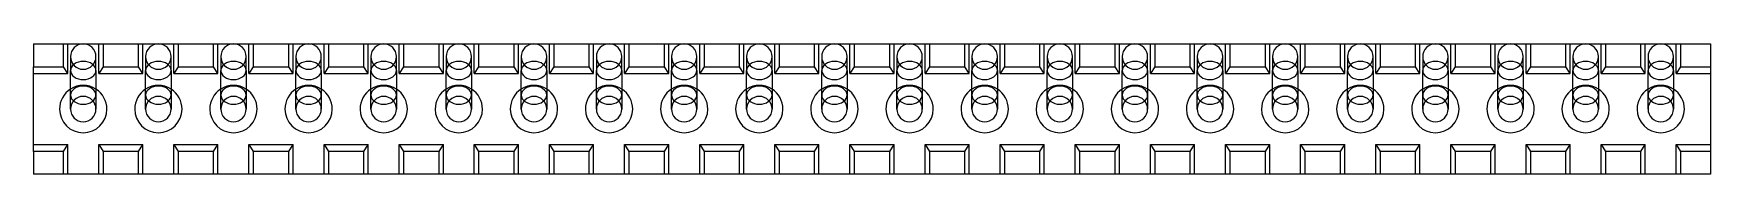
# Model space of a CAD drawing. Header units: millimetres. Extents: x -14.2 to 14.2, y -1.1 to 1.1.
import ezdxf

# ---------------------------------------------------------------- set-up
doc = ezdxf.new("R2010")
doc.units = ezdxf.units.MM
doc.layers.add('MAIN-1', color=7, linetype='Continuous')
doc.layers.add('MAIN-2', color=7, linetype='Continuous')

msp = doc.modelspace()

# ---------------------------------------------------------------- linework, layer by layer
at = {"layer": 'MAIN-1'}
for p, q in [((-14.175, 1.1), (-13.67, 1.1)), ((-14.175, 1.1), (-14.175, 0.715)), ((-13.67, 1.1), (-13.597, 1.1)), ((-13.67, 0.715), (-13.67, 1.1)), ((-13.597, 1.1), (-13.363, 1.1)), ((-13.597, 0.6), (-13.597, 1.1)), ((-13.55, 0.887), (-13.55, 0.652)), ((-13.307, 1.1), (-13.073, 1.1)), ((-13.12, 0.652), (-13.12, 0.887)), ((-13.073, 0.6), (-13.073, 1.1)), ((-13.073, 1.1), (-13, 1.1)), ((-13, 1.1), (-12.4, 1.1)), ((-13, 1.1), (-13, 0.715)), ((-12.4, 1.1), (-12.327, 1.1)), ((-12.4, 0.715), (-12.4, 1.1)), ((-12.327, 1.1), (-12.093, 1.1)), ((-12.327, 0.6), (-12.327, 1.1)), ((-12.28, 0.887), (-12.28, 0.652)), ((-12.037, 1.1), (-11.803, 1.1)), ((-11.85, 0.652), (-11.85, 0.887)), ((-11.803, 0.6), (-11.803, 1.1)), ((-11.803, 1.1), (-11.73, 1.1)), ((-11.73, 1.1), (-11.13, 1.1)), ((-11.73, 1.1), (-11.73, 0.715)), ((-11.13, 1.1), (-11.057, 1.1)), ((-11.13, 0.715), (-11.13, 1.1)), ((-11.057, 1.1), (-10.823, 1.1)), ((-11.057, 0.6), (-11.057, 1.1)), ((-11.01, 0.887), (-11.01, 0.652)), ((-10.767, 1.1), (-10.533, 1.1)), ((-10.58, 0.652), (-10.58, 0.887)), ((-10.533, 0.6), (-10.533, 1.1)), ((-10.533, 1.1), (-10.46, 1.1)), ((-10.46, 1.1), (-9.86, 1.1)), ((-10.46, 1.1), (-10.46, 0.715)), ((-9.86, 1.1), (-9.787, 1.1)), ((-9.86, 0.715), (-9.86, 1.1)), ((-9.787, 1.1), (-9.553, 1.1)), ((-9.787, 0.6), (-9.787, 1.1)), ((-9.74, 0.887), (-9.74, 0.652)), ((-9.497, 1.1), (-9.263, 1.1)), ((-9.31, 0.652), (-9.31, 0.887)), ((-9.263, 0.6), (-9.263, 1.1)), ((-9.263, 1.1), (-9.19, 1.1)), ((-9.19, 1.1), (-8.59, 1.1)), ((-9.19, 1.1), (-9.19, 0.715)), ((-8.59, 1.1), (-8.517, 1.1)), ((-8.59, 0.715), (-8.59, 1.1)), ((-8.517, 1.1), (-8.283, 1.1)), ((-8.517, 0.6), (-8.517, 1.1)), ((-8.47, 0.887), (-8.47, 0.652)), ((-8.227, 1.1), (-7.993, 1.1)), ((-8.04, 0.652), (-8.04, 0.887)), ((-7.993, 0.6), (-7.993, 1.1)), ((-7.993, 1.1), (-7.92, 1.1)), ((-7.92, 1.1), (-7.32, 1.1)), ((-7.92, 1.1), (-7.92, 0.715)), ((-7.32, 1.1), (-7.247, 1.1)), ((-7.32, 0.715), (-7.32, 1.1)), ((-7.247, 1.1), (-7.013, 1.1)), ((-7.247, 0.6), (-7.247, 1.1)), ((-7.2, 0.887), (-7.2, 0.652)), ((-6.957, 1.1), (-6.723, 1.1)), ((-6.77, 0.652), (-6.77, 0.887)), ((-6.723, 0.6), (-6.723, 1.1)), ((-6.723, 1.1), (-6.65, 1.1)), ((-6.65, 1.1), (-6.05, 1.1)), ((-6.65, 1.1), (-6.65, 0.715)), ((-6.05, 1.1), (-5.977, 1.1)), ((-6.05, 0.715), (-6.05, 1.1)), ((-5.977, 1.1), (-5.743, 1.1)), ((-5.977, 0.6), (-5.977, 1.1)), ((-5.93, 0.887), (-5.93, 0.652)), ((-5.687, 1.1), (-5.453, 1.1)), ((-5.5, 0.652), (-5.5, 0.887)), ((-5.453, 0.6), (-5.453, 1.1)), ((-5.453, 1.1), (-5.38, 1.1)), ((-5.38, 1.1), (-4.78, 1.1)), ((-5.38, 1.1), (-5.38, 0.715)), ((-4.78, 1.1), (-4.707, 1.1)), ((-4.78, 0.715), (-4.78, 1.1)), ((-4.707, 1.1), (-4.473, 1.1)), ((-4.707, 0.6), (-4.707, 1.1)), ((-4.66, 0.887), (-4.66, 0.652)), ((-4.417, 1.1), (-4.183, 1.1)), ((-4.23, 0.652), (-4.23, 0.887)), ((-4.183, 0.6), (-4.183, 1.1)), ((-4.183, 1.1), (-4.11, 1.1)), ((-4.11, 1.1), (-3.51, 1.1)), ((-4.11, 1.1), (-4.11, 0.715)), ((-3.51, 1.1), (-3.437, 1.1)), ((-3.51, 0.715), (-3.51, 1.1)), ((-3.437, 1.1), (-3.203, 1.1)), ((-3.437, 0.6), (-3.437, 1.1)), ((-3.39, 0.887), (-3.39, 0.652)), ((-3.147, 1.1), (-2.913, 1.1)), ((-2.96, 0.652), (-2.96, 0.887)), ((-2.913, 0.6), (-2.913, 1.1)), ((-2.913, 1.1), (-2.84, 1.1)), ((-2.84, 1.1), (-2.24, 1.1)), ((-2.84, 1.1), (-2.84, 0.715)), ((-2.24, 1.1), (-2.167, 1.1)), ((-2.24, 0.715), (-2.24, 1.1)), ((-2.167, 1.1), (-1.933, 1.1)), ((-2.167, 0.6), (-2.167, 1.1)), ((-2.12, 0.887), (-2.12, 0.652)), ((-1.877, 1.1), (-1.643, 1.1)), ((-1.69, 0.652), (-1.69, 0.887)), ((-1.643, 0.6), (-1.643, 1.1)), ((-1.643, 1.1), (-1.57, 1.1)), ((-1.57, 1.1), (-0.97, 1.1)), ((-1.57, 1.1), (-1.57, 0.715)), ((-0.97, 1.1), (-0.897, 1.1)), ((-0.97, 0.715), (-0.97, 1.1)), ((-0.897, 1.1), (-0.663, 1.1)), ((-0.897, 0.6), (-0.897, 1.1)), ((-0.85, 0.887), (-0.85, 0.652)), ((-0.607, 1.1), (-0.373, 1.1)), ((-0.42, 0.652), (-0.42, 0.887)), ((-0.373, 0.6), (-0.373, 1.1)), ((-0.373, 1.1), (-0.3, 1.1)), ((-0.3, 1.1), (0.3, 1.1)), ((-0.3, 1.1), (-0.3, 0.715)), ((0.3, 1.1), (0.373, 1.1)), ((0.3, 0.715), (0.3, 1.1)), ((0.373, 1.1), (0.607, 1.1)), ((0.373, 0.6), (0.373, 1.1)), ((0.42, 0.887), (0.42, 0.652)), ((0.663, 1.1), (0.897, 1.1)), ((0.85, 0.652), (0.85, 0.887)), ((0.897, 0.6), (0.897, 1.1)), ((0.897, 1.1), (0.97, 1.1)), ((0.97, 1.1), (1.57, 1.1)), ((0.97, 1.1), (0.97, 0.715)), ((1.57, 1.1), (1.643, 1.1)), ((1.57, 0.715), (1.57, 1.1)), ((1.643, 1.1), (1.877, 1.1)), ((1.643, 0.6), (1.643, 1.1)), ((1.69, 0.887), (1.69, 0.652)), ((1.933, 1.1), (2.167, 1.1)), ((2.12, 0.652), (2.12, 0.887)), ((2.167, 0.6), (2.167, 1.1)), ((2.167, 1.1), (2.24, 1.1)), ((2.24, 1.1), (2.84, 1.1)), ((2.24, 1.1), (2.24, 0.715)), ((2.84, 1.1), (2.913, 1.1)), ((2.84, 0.715), (2.84, 1.1)), ((2.913, 1.1), (3.147, 1.1)), ((2.913, 0.6), (2.913, 1.1)), ((2.96, 0.887), (2.96, 0.652)), ((3.203, 1.1), (3.437, 1.1)), ((3.39, 0.652), (3.39, 0.887)), ((3.437, 0.6), (3.437, 1.1)), ((3.437, 1.1), (3.51, 1.1)), ((3.51, 1.1), (4.11, 1.1)), ((3.51, 1.1), (3.51, 0.715)), ((4.11, 1.1), (4.183, 1.1)), ((4.11, 0.715), (4.11, 1.1)), ((4.183, 1.1), (4.417, 1.1)), ((4.183, 0.6), (4.183, 1.1)), ((4.23, 0.887), (4.23, 0.652)), ((4.473, 1.1), (4.707, 1.1)), ((4.66, 0.652), (4.66, 0.887)), ((4.707, 0.6), (4.707, 1.1)), ((4.707, 1.1), (4.78, 1.1)), ((4.78, 1.1), (5.38, 1.1)), ((4.78, 1.1), (4.78, 0.715)), ((5.38, 1.1), (5.453, 1.1)), ((5.38, 0.715), (5.38, 1.1)), ((5.453, 1.1), (5.687, 1.1)), ((5.453, 0.6), (5.453, 1.1)), ((5.5, 0.887), (5.5, 0.652)), ((5.743, 1.1), (5.977, 1.1)), ((5.93, 0.652), (5.93, 0.887)), ((5.977, 0.6), (5.977, 1.1)), ((5.977, 1.1), (6.05, 1.1)), ((6.05, 1.1), (6.65, 1.1)), ((6.05, 1.1), (6.05, 0.715)), ((6.65, 1.1), (6.723, 1.1)), ((6.65, 0.715), (6.65, 1.1)), ((6.723, 1.1), (6.957, 1.1)), ((6.723, 0.6), (6.723, 1.1)), ((6.77, 0.887), (6.77, 0.652)), ((7.013, 1.1), (7.247, 1.1)), ((7.2, 0.652), (7.2, 0.887)), ((7.247, 0.6), (7.247, 1.1)), ((7.247, 1.1), (7.32, 1.1)), ((7.32, 1.1), (7.92, 1.1)), ((7.32, 1.1), (7.32, 0.715)), ((7.92, 1.1), (7.993, 1.1)), ((7.92, 0.715), (7.92, 1.1)), ((7.993, 1.1), (8.227, 1.1)), ((7.993, 0.6), (7.993, 1.1)), ((8.04, 0.887), (8.04, 0.652)), ((8.283, 1.1), (8.517, 1.1)), ((8.47, 0.652), (8.47, 0.887)), ((8.517, 0.6), (8.517, 1.1)), ((8.517, 1.1), (8.59, 1.1)), ((8.59, 1.1), (9.19, 1.1)), ((8.59, 1.1), (8.59, 0.715)), ((9.19, 1.1), (9.263, 1.1)), ((9.19, 0.715), (9.19, 1.1)), ((9.263, 1.1), (9.497, 1.1)), ((9.263, 0.6), (9.263, 1.1)), ((9.31, 0.887), (9.31, 0.652)), ((9.553, 1.1), (9.787, 1.1)), ((9.74, 0.652), (9.74, 0.887)), ((9.787, 0.6), (9.787, 1.1)), ((9.787, 1.1), (9.86, 1.1)), ((9.86, 1.1), (10.46, 1.1)), ((9.86, 1.1), (9.86, 0.715)), ((10.46, 1.1), (10.533, 1.1)), ((10.46, 0.715), (10.46, 1.1)), ((10.533, 1.1), (10.767, 1.1)), ((10.533, 0.6), (10.533, 1.1)), ((10.58, 0.887), (10.58, 0.652)), ((10.823, 1.1), (11.057, 1.1)), ((11.01, 0.652), (11.01, 0.887)), ((11.057, 0.6), (11.057, 1.1)), ((11.057, 1.1), (11.13, 1.1)), ((11.13, 1.1), (11.73, 1.1)), ((11.13, 1.1), (11.13, 0.715)), ((11.73, 1.1), (11.803, 1.1)), ((11.73, 0.715), (11.73, 1.1)), ((11.803, 1.1), (12.037, 1.1)), ((11.803, 0.6), (11.803, 1.1)), ((11.85, 0.887), (11.85, 0.652)), ((12.093, 1.1), (12.327, 1.1)), ((12.28, 0.652), (12.28, 0.887)), ((12.327, 0.6), (12.327, 1.1)), ((12.327, 1.1), (12.4, 1.1)), ((12.4, 1.1), (13, 1.1)), ((12.4, 1.1), (12.4, 0.715)), ((13, 1.1), (13.073, 1.1)), ((13, 0.715), (13, 1.1)), ((13.073, 0.6), (13.073, 1.1)), ((13.073, 1.1), (13.307, 1.1)), ((13.12, 0.887), (13.12, 0.652)), ((13.363, 1.1), (13.597, 1.1)), ((13.55, 0.652), (13.55, 0.887)), ((13.597, 1.1), (13.67, 1.1)), ((13.597, 0.6), (13.597, 1.1)), ((13.67, 1.1), (13.67, 0.715)), ((13.67, 1.1), (14.175, 1.1)), ((14.175, 1.1), (14.175, 0.715)), ((-14.175, 0.715), (-13.67, 0.715)), ((-14.175, 0.6), (-14.175, 0.715)), ((-14.175, 0.6), (-13.597, 0.6)), ((-14.175, -0.6), (-14.175, 0.6)), ((-13.597, 0.6), (-13.67, 0.715)), ((-13.55, 0.235), (-13.55, 0.652)), ((-13.12, 0.652), (-13.12, 0.235)), ((-13, 0.715), (-13.073, 0.6)), ((-13.073, 0.6), (-12.327, 0.6)), ((-13, 0.715), (-12.4, 0.715)), ((-12.327, 0.6), (-12.4, 0.715)), ((-12.28, 0.235), (-12.28, 0.652)), ((-11.85, 0.652), (-11.85, 0.235)), ((-11.73, 0.715), (-11.803, 0.6)), ((-11.803, 0.6), (-11.057, 0.6)), ((-11.73, 0.715), (-11.13, 0.715)), ((-11.057, 0.6), (-11.13, 0.715)), ((-11.01, 0.235), (-11.01, 0.652)), ((-10.58, 0.652), (-10.58, 0.235)), ((-10.46, 0.715), (-10.533, 0.6)), ((-10.533, 0.6), (-9.787, 0.6)), ((-10.46, 0.715), (-9.86, 0.715)), ((-9.787, 0.6), (-9.86, 0.715)), ((-9.74, 0.235), (-9.74, 0.652)), ((-9.31, 0.652), (-9.31, 0.235)), ((-9.19, 0.715), (-9.263, 0.6)), ((-9.263, 0.6), (-8.517, 0.6)), ((-9.19, 0.715), (-8.59, 0.715)), ((-8.517, 0.6), (-8.59, 0.715)), ((-8.47, 0.235), (-8.47, 0.652)), ((-8.04, 0.652), (-8.04, 0.235)), ((-7.92, 0.715), (-7.993, 0.6)), ((-7.993, 0.6), (-7.247, 0.6)), ((-7.92, 0.715), (-7.32, 0.715)), ((-7.247, 0.6), (-7.32, 0.715)), ((-7.2, 0.235), (-7.2, 0.652)), ((-6.77, 0.652), (-6.77, 0.235)), ((-6.65, 0.715), (-6.723, 0.6)), ((-6.723, 0.6), (-5.977, 0.6)), ((-6.65, 0.715), (-6.05, 0.715)), ((-5.977, 0.6), (-6.05, 0.715)), ((-5.93, 0.235), (-5.93, 0.652)), ((-5.5, 0.652), (-5.5, 0.235)), ((-5.38, 0.715), (-5.453, 0.6)), ((-5.453, 0.6), (-4.707, 0.6)), ((-5.38, 0.715), (-4.78, 0.715)), ((-4.707, 0.6), (-4.78, 0.715)), ((-4.66, 0.235), (-4.66, 0.652)), ((-4.23, 0.652), (-4.23, 0.235)), ((-4.11, 0.715), (-4.183, 0.6)), ((-4.183, 0.6), (-3.437, 0.6)), ((-4.11, 0.715), (-3.51, 0.715)), ((-3.437, 0.6), (-3.51, 0.715)), ((-3.39, 0.235), (-3.39, 0.652)), ((-2.96, 0.652), (-2.96, 0.235)), ((-2.84, 0.715), (-2.913, 0.6)), ((-2.913, 0.6), (-2.167, 0.6)), ((-2.84, 0.715), (-2.24, 0.715)), ((-2.167, 0.6), (-2.24, 0.715)), ((-2.12, 0.235), (-2.12, 0.652)), ((-1.69, 0.652), (-1.69, 0.235)), ((-1.57, 0.715), (-1.643, 0.6)), ((-1.643, 0.6), (-0.897, 0.6)), ((-1.57, 0.715), (-0.97, 0.715)), ((-0.897, 0.6), (-0.97, 0.715)), ((-0.85, 0.235), (-0.85, 0.652)), ((-0.42, 0.652), (-0.42, 0.235)), ((-0.3, 0.715), (-0.373, 0.6)), ((-0.373, 0.6), (0.373, 0.6)), ((-0.3, 0.715), (0.3, 0.715)), ((0.373, 0.6), (0.3, 0.715)), ((0.42, 0.235), (0.42, 0.652)), ((0.85, 0.652), (0.85, 0.235)), ((0.97, 0.715), (0.897, 0.6)), ((0.897, 0.6), (1.643, 0.6)), ((0.97, 0.715), (1.57, 0.715)), ((1.643, 0.6), (1.57, 0.715)), ((1.69, 0.235), (1.69, 0.652)), ((2.12, 0.652), (2.12, 0.235)), ((2.24, 0.715), (2.167, 0.6)), ((2.167, 0.6), (2.913, 0.6)), ((2.24, 0.715), (2.84, 0.715)), ((2.913, 0.6), (2.84, 0.715)), ((2.96, 0.235), (2.96, 0.652)), ((3.39, 0.652), (3.39, 0.235)), ((3.51, 0.715), (3.437, 0.6)), ((3.437, 0.6), (4.183, 0.6)), ((3.51, 0.715), (4.11, 0.715)), ((4.183, 0.6), (4.11, 0.715)), ((4.23, 0.235), (4.23, 0.652)), ((4.66, 0.652), (4.66, 0.235)), ((4.78, 0.715), (4.707, 0.6)), ((4.707, 0.6), (5.453, 0.6)), ((4.78, 0.715), (5.38, 0.715)), ((5.453, 0.6), (5.38, 0.715)), ((5.5, 0.235), (5.5, 0.652)), ((5.93, 0.652), (5.93, 0.235)), ((6.05, 0.715), (5.977, 0.6)), ((5.977, 0.6), (6.723, 0.6)), ((6.05, 0.715), (6.65, 0.715)), ((6.723, 0.6), (6.65, 0.715)), ((6.77, 0.235), (6.77, 0.652)), ((7.2, 0.652), (7.2, 0.235)), ((7.32, 0.715), (7.247, 0.6)), ((7.247, 0.6), (7.993, 0.6)), ((7.32, 0.715), (7.92, 0.715)), ((7.993, 0.6), (7.92, 0.715)), ((8.04, 0.235), (8.04, 0.652)), ((8.47, 0.652), (8.47, 0.235)), ((8.59, 0.715), (8.517, 0.6)), ((8.517, 0.6), (9.263, 0.6)), ((8.59, 0.715), (9.19, 0.715)), ((9.263, 0.6), (9.19, 0.715)), ((9.31, 0.235), (9.31, 0.652)), ((9.74, 0.652), (9.74, 0.235)), ((9.86, 0.715), (9.787, 0.6)), ((9.787, 0.6), (10.533, 0.6)), ((9.86, 0.715), (10.46, 0.715)), ((10.533, 0.6), (10.46, 0.715)), ((10.58, 0.235), (10.58, 0.652)), ((11.01, 0.652), (11.01, 0.235)), ((11.13, 0.715), (11.057, 0.6)), ((11.057, 0.6), (11.803, 0.6)), ((11.13, 0.715), (11.73, 0.715)), ((11.803, 0.6), (11.73, 0.715)), ((11.85, 0.235), (11.85, 0.652)), ((12.28, 0.652), (12.28, 0.235)), ((12.4, 0.715), (12.327, 0.6)), ((12.327, 0.6), (13.073, 0.6)), ((12.4, 0.715), (13, 0.715)), ((13.073, 0.6), (13, 0.715)), ((13.12, 0.235), (13.12, 0.652)), ((13.55, 0.652), (13.55, 0.235)), ((13.67, 0.715), (13.597, 0.6)), ((13.597, 0.6), (14.175, 0.6)), ((13.67, 0.715), (14.175, 0.715)), ((14.175, 0.715), (14.175, 0.6)), ((14.175, 0.6), (14.175, -0.6)), ((-13.55, 0), (-13.55, 0.235)), ((-13.12, 0.235), (-13.12, 0)), ((-12.28, 0), (-12.28, 0.235)), ((-11.85, 0.235), (-11.85, 0)), ((-11.01, 0), (-11.01, 0.235)), ((-10.58, 0.235), (-10.58, 0)), ((-9.74, 0), (-9.74, 0.235)), ((-9.31, 0.235), (-9.31, 0)), ((-8.47, 0), (-8.47, 0.235)), ((-8.04, 0.235), (-8.04, 0)), ((-7.2, 0), (-7.2, 0.235)), ((-6.77, 0.235), (-6.77, 0)), ((-5.93, 0), (-5.93, 0.235)), ((-5.5, 0.235), (-5.5, 0)), ((-4.66, 0), (-4.66, 0.235)), ((-4.23, 0.235), (-4.23, 0)), ((-3.39, 0), (-3.39, 0.235)), ((-2.96, 0.235), (-2.96, 0)), ((-2.12, 0), (-2.12, 0.235)), ((-1.69, 0.235), (-1.69, 0)), ((-0.85, 0), (-0.85, 0.235)), ((-0.42, 0.235), (-0.42, 0)), ((0.42, 0), (0.42, 0.235)), ((0.85, 0.235), (0.85, 0)), ((1.69, 0), (1.69, 0.235)), ((2.12, 0.235), (2.12, 0)), ((2.96, 0), (2.96, 0.235)), ((3.39, 0.235), (3.39, 0)), ((4.23, 0), (4.23, 0.235)), ((4.66, 0.235), (4.66, 0)), ((5.5, 0), (5.5, 0.235)), ((5.93, 0.235), (5.93, 0)), ((6.77, 0), (6.77, 0.235)), ((7.2, 0.235), (7.2, 0)), ((8.04, 0), (8.04, 0.235)), ((8.47, 0.235), (8.47, 0)), ((9.31, 0), (9.31, 0.235)), ((9.74, 0.235), (9.74, 0)), ((10.58, 0), (10.58, 0.235)), ((11.01, 0.235), (11.01, 0)), ((11.85, 0), (11.85, 0.235)), ((12.28, 0.235), (12.28, 0)), ((13.12, 0), (13.12, 0.235)), ((13.55, 0.235), (13.55, 0)), ((-14.175, -0.6), (-13.597, -0.6)), ((-14.175, -0.715), (-14.175, -0.6)), ((-13.67, -0.715), (-14.175, -0.715)), ((-14.175, -0.715), (-14.175, -1.1)), ((-13.67, -0.715), (-13.597, -0.6)), ((-13.67, -1.1), (-13.67, -0.715)), ((-13.597, -1.1), (-13.597, -0.6)), ((-13.073, -1.1), (-13.073, -0.6)), ((-13.073, -0.6), (-12.327, -0.6)), ((-13.073, -0.6), (-13, -0.715)), ((-12.4, -0.715), (-13, -0.715)), ((-13, -0.715), (-13, -1.1)), ((-12.4, -0.715), (-12.327, -0.6)), ((-12.4, -1.1), (-12.4, -0.715)), ((-12.327, -1.1), (-12.327, -0.6)), ((-11.803, -1.1), (-11.803, -0.6)), ((-11.803, -0.6), (-11.057, -0.6)), ((-11.803, -0.6), (-11.73, -0.715)), ((-11.13, -0.715), (-11.73, -0.715)), ((-11.73, -0.715), (-11.73, -1.1)), ((-11.13, -0.715), (-11.057, -0.6)), ((-11.13, -1.1), (-11.13, -0.715)), ((-11.057, -1.1), (-11.057, -0.6)), ((-10.533, -1.1), (-10.533, -0.6)), ((-10.533, -0.6), (-9.787, -0.6)), ((-10.533, -0.6), (-10.46, -0.715)), ((-9.86, -0.715), (-10.46, -0.715)), ((-10.46, -0.715), (-10.46, -1.1)), ((-9.86, -0.715), (-9.787, -0.6)), ((-9.86, -1.1), (-9.86, -0.715)), ((-9.787, -1.1), (-9.787, -0.6)), ((-9.263, -1.1), (-9.263, -0.6)), ((-9.263, -0.6), (-8.517, -0.6)), ((-9.263, -0.6), (-9.19, -0.715)), ((-8.59, -0.715), (-9.19, -0.715)), ((-9.19, -0.715), (-9.19, -1.1)), ((-8.59, -0.715), (-8.517, -0.6)), ((-8.59, -1.1), (-8.59, -0.715)), ((-8.517, -1.1), (-8.517, -0.6)), ((-7.993, -1.1), (-7.993, -0.6)), ((-7.993, -0.6), (-7.247, -0.6)), ((-7.993, -0.6), (-7.92, -0.715)), ((-7.32, -0.715), (-7.92, -0.715)), ((-7.92, -0.715), (-7.92, -1.1)), ((-7.32, -0.715), (-7.247, -0.6)), ((-7.32, -1.1), (-7.32, -0.715)), ((-7.247, -1.1), (-7.247, -0.6)), ((-6.723, -1.1), (-6.723, -0.6)), ((-6.723, -0.6), (-5.977, -0.6)), ((-6.723, -0.6), (-6.65, -0.715)), ((-6.05, -0.715), (-6.65, -0.715)), ((-6.65, -0.715), (-6.65, -1.1)), ((-6.05, -0.715), (-5.977, -0.6)), ((-6.05, -1.1), (-6.05, -0.715)), ((-5.977, -1.1), (-5.977, -0.6)), ((-5.453, -1.1), (-5.453, -0.6)), ((-5.453, -0.6), (-4.707, -0.6)), ((-5.453, -0.6), (-5.38, -0.715)), ((-4.78, -0.715), (-5.38, -0.715)), ((-5.38, -0.715), (-5.38, -1.1)), ((-4.78, -0.715), (-4.707, -0.6)), ((-4.78, -1.1), (-4.78, -0.715)), ((-4.707, -1.1), (-4.707, -0.6)), ((-4.183, -1.1), (-4.183, -0.6)), ((-4.183, -0.6), (-3.437, -0.6)), ((-4.183, -0.6), (-4.11, -0.715)), ((-3.51, -0.715), (-4.11, -0.715)), ((-4.11, -0.715), (-4.11, -1.1)), ((-3.51, -0.715), (-3.437, -0.6)), ((-3.51, -1.1), (-3.51, -0.715)), ((-3.437, -1.1), (-3.437, -0.6)), ((-2.913, -1.1), (-2.913, -0.6)), ((-2.913, -0.6), (-2.167, -0.6)), ((-2.913, -0.6), (-2.84, -0.715)), ((-2.24, -0.715), (-2.84, -0.715)), ((-2.84, -0.715), (-2.84, -1.1)), ((-2.24, -0.715), (-2.167, -0.6)), ((-2.24, -1.1), (-2.24, -0.715)), ((-2.167, -1.1), (-2.167, -0.6)), ((-1.643, -1.1), (-1.643, -0.6)), ((-1.643, -0.6), (-0.897, -0.6)), ((-1.643, -0.6), (-1.57, -0.715)), ((-0.97, -0.715), (-1.57, -0.715)), ((-1.57, -0.715), (-1.57, -1.1)), ((-0.97, -0.715), (-0.897, -0.6)), ((-0.97, -1.1), (-0.97, -0.715)), ((-0.897, -1.1), (-0.897, -0.6)), ((-0.373, -1.1), (-0.373, -0.6)), ((-0.373, -0.6), (0.373, -0.6)), ((-0.373, -0.6), (-0.3, -0.715)), ((0.3, -0.715), (-0.3, -0.715)), ((-0.3, -0.715), (-0.3, -1.1)), ((0.3, -0.715), (0.373, -0.6)), ((0.3, -1.1), (0.3, -0.715)), ((0.373, -1.1), (0.373, -0.6)), ((0.897, -1.1), (0.897, -0.6)), ((0.897, -0.6), (1.643, -0.6)), ((0.897, -0.6), (0.97, -0.715)), ((1.57, -0.715), (0.97, -0.715)), ((0.97, -0.715), (0.97, -1.1)), ((1.57, -0.715), (1.643, -0.6)), ((1.57, -1.1), (1.57, -0.715)), ((1.643, -1.1), (1.643, -0.6)), ((2.167, -1.1), (2.167, -0.6)), ((2.167, -0.6), (2.913, -0.6)), ((2.167, -0.6), (2.24, -0.715)), ((2.84, -0.715), (2.24, -0.715)), ((2.24, -0.715), (2.24, -1.1)), ((2.84, -0.715), (2.913, -0.6)), ((2.84, -1.1), (2.84, -0.715)), ((2.913, -1.1), (2.913, -0.6)), ((3.437, -1.1), (3.437, -0.6)), ((3.437, -0.6), (4.183, -0.6)), ((3.437, -0.6), (3.51, -0.715)), ((4.11, -0.715), (3.51, -0.715)), ((3.51, -0.715), (3.51, -1.1)), ((4.11, -0.715), (4.183, -0.6)), ((4.11, -1.1), (4.11, -0.715)), ((4.183, -1.1), (4.183, -0.6)), ((4.707, -1.1), (4.707, -0.6)), ((4.707, -0.6), (5.453, -0.6)), ((4.707, -0.6), (4.78, -0.715)), ((5.38, -0.715), (4.78, -0.715)), ((4.78, -0.715), (4.78, -1.1)), ((5.38, -0.715), (5.453, -0.6)), ((5.38, -1.1), (5.38, -0.715)), ((5.453, -1.1), (5.453, -0.6)), ((5.977, -1.1), (5.977, -0.6)), ((5.977, -0.6), (6.723, -0.6)), ((5.977, -0.6), (6.05, -0.715)), ((6.65, -0.715), (6.05, -0.715)), ((6.05, -0.715), (6.05, -1.1)), ((6.65, -0.715), (6.723, -0.6)), ((6.65, -1.1), (6.65, -0.715)), ((6.723, -1.1), (6.723, -0.6)), ((7.247, -1.1), (7.247, -0.6)), ((7.247, -0.6), (7.993, -0.6)), ((7.247, -0.6), (7.32, -0.715)), ((7.92, -0.715), (7.32, -0.715)), ((7.32, -0.715), (7.32, -1.1)), ((7.92, -0.715), (7.993, -0.6)), ((7.92, -1.1), (7.92, -0.715)), ((7.993, -1.1), (7.993, -0.6)), ((8.517, -1.1), (8.517, -0.6)), ((8.517, -0.6), (9.263, -0.6)), ((8.517, -0.6), (8.59, -0.715)), ((9.19, -0.715), (8.59, -0.715)), ((8.59, -0.715), (8.59, -1.1)), ((9.19, -0.715), (9.263, -0.6)), ((9.19, -1.1), (9.19, -0.715)), ((9.263, -1.1), (9.263, -0.6)), ((9.787, -1.1), (9.787, -0.6)), ((9.787, -0.6), (10.533, -0.6)), ((9.787, -0.6), (9.86, -0.715)), ((10.46, -0.715), (9.86, -0.715)), ((9.86, -0.715), (9.86, -1.1)), ((10.46, -0.715), (10.533, -0.6)), ((10.46, -1.1), (10.46, -0.715)), ((10.533, -1.1), (10.533, -0.6)), ((11.057, -1.1), (11.057, -0.6)), ((11.057, -0.6), (11.803, -0.6)), ((11.057, -0.6), (11.13, -0.715)), ((11.73, -0.715), (11.13, -0.715)), ((11.13, -0.715), (11.13, -1.1)), ((11.73, -0.715), (11.803, -0.6)), ((11.73, -1.1), (11.73, -0.715)), ((11.803, -1.1), (11.803, -0.6)), ((12.327, -1.1), (12.327, -0.6)), ((12.327, -0.6), (13.073, -0.6)), ((12.327, -0.6), (12.4, -0.715)), ((13, -0.715), (12.4, -0.715)), ((12.4, -0.715), (12.4, -1.1)), ((13, -0.715), (13.073, -0.6)), ((13, -1.1), (13, -0.715)), ((13.073, -1.1), (13.073, -0.6)), ((13.597, -0.6), (13.67, -0.715)), ((13.597, -1.1), (13.597, -0.6)), ((13.597, -0.6), (14.175, -0.6)), ((13.67, -0.715), (13.67, -1.1)), ((14.175, -0.715), (13.67, -0.715)), ((14.175, -0.6), (14.175, -0.715)), ((14.175, -0.715), (14.175, -1.1)), ((-13.67, -1.1), (-14.175, -1.1)), ((-13.597, -1.1), (-13.67, -1.1)), ((-13.073, -1.1), (-13.597, -1.1)), ((-13, -1.1), (-13.073, -1.1)), ((-12.4, -1.1), (-13, -1.1)), ((-12.327, -1.1), (-12.4, -1.1)), ((-11.803, -1.1), (-12.327, -1.1)), ((-11.73, -1.1), (-11.803, -1.1)), ((-11.13, -1.1), (-11.73, -1.1)), ((-11.057, -1.1), (-11.13, -1.1)), ((-10.533, -1.1), (-11.057, -1.1)), ((-10.46, -1.1), (-10.533, -1.1)), ((-9.86, -1.1), (-10.46, -1.1)), ((-9.787, -1.1), (-9.86, -1.1)), ((-9.263, -1.1), (-9.787, -1.1)), ((-9.19, -1.1), (-9.263, -1.1)), ((-8.59, -1.1), (-9.19, -1.1)), ((-8.517, -1.1), (-8.59, -1.1)), ((-7.993, -1.1), (-8.517, -1.1)), ((-7.92, -1.1), (-7.993, -1.1)), ((-7.32, -1.1), (-7.92, -1.1)), ((-7.247, -1.1), (-7.32, -1.1)), ((-6.723, -1.1), (-7.247, -1.1)), ((-6.65, -1.1), (-6.723, -1.1)), ((-6.05, -1.1), (-6.65, -1.1)), ((-5.977, -1.1), (-6.05, -1.1)), ((-5.453, -1.1), (-5.977, -1.1)), ((-5.38, -1.1), (-5.453, -1.1)), ((-4.78, -1.1), (-5.38, -1.1)), ((-4.707, -1.1), (-4.78, -1.1)), ((-4.183, -1.1), (-4.707, -1.1)), ((-4.11, -1.1), (-4.183, -1.1)), ((-3.51, -1.1), (-4.11, -1.1)), ((-3.437, -1.1), (-3.51, -1.1)), ((-2.913, -1.1), (-3.437, -1.1)), ((-2.84, -1.1), (-2.913, -1.1)), ((-2.24, -1.1), (-2.84, -1.1)), ((-2.167, -1.1), (-2.24, -1.1)), ((-1.643, -1.1), (-2.167, -1.1)), ((-1.57, -1.1), (-1.643, -1.1)), ((-0.97, -1.1), (-1.57, -1.1)), ((-0.897, -1.1), (-0.97, -1.1)), ((-0.373, -1.1), (-0.897, -1.1)), ((-0.3, -1.1), (-0.373, -1.1)), ((0.3, -1.1), (-0.3, -1.1)), ((0.373, -1.1), (0.3, -1.1)), ((0.897, -1.1), (0.373, -1.1)), ((0.97, -1.1), (0.897, -1.1)), ((1.57, -1.1), (0.97, -1.1)), ((1.643, -1.1), (1.57, -1.1)), ((2.167, -1.1), (1.643, -1.1)), ((2.24, -1.1), (2.167, -1.1)), ((2.84, -1.1), (2.24, -1.1)), ((2.913, -1.1), (2.84, -1.1)), ((3.437, -1.1), (2.913, -1.1)), ((3.51, -1.1), (3.437, -1.1)), ((4.11, -1.1), (3.51, -1.1)), ((4.183, -1.1), (4.11, -1.1)), ((4.707, -1.1), (4.183, -1.1)), ((4.78, -1.1), (4.707, -1.1)), ((5.38, -1.1), (4.78, -1.1)), ((5.453, -1.1), (5.38, -1.1)), ((5.977, -1.1), (5.453, -1.1)), ((6.05, -1.1), (5.977, -1.1)), ((6.65, -1.1), (6.05, -1.1)), ((6.723, -1.1), (6.65, -1.1)), ((7.247, -1.1), (6.723, -1.1)), ((7.32, -1.1), (7.247, -1.1)), ((7.92, -1.1), (7.32, -1.1)), ((7.993, -1.1), (7.92, -1.1)), ((8.517, -1.1), (7.993, -1.1)), ((8.59, -1.1), (8.517, -1.1)), ((9.19, -1.1), (8.59, -1.1)), ((9.263, -1.1), (9.19, -1.1)), ((9.787, -1.1), (9.263, -1.1)), ((9.86, -1.1), (9.787, -1.1)), ((10.46, -1.1), (9.86, -1.1)), ((10.533, -1.1), (10.46, -1.1)), ((11.057, -1.1), (10.533, -1.1)), ((11.13, -1.1), (11.057, -1.1)), ((11.73, -1.1), (11.13, -1.1)), ((11.803, -1.1), (11.73, -1.1)), ((12.327, -1.1), (11.803, -1.1)), ((12.4, -1.1), (12.327, -1.1)), ((13, -1.1), (12.4, -1.1)), ((13.073, -1.1), (13, -1.1)), ((13.597, -1.1), (13.073, -1.1)), ((13.67, -1.1), (13.597, -1.1)), ((14.175, -1.1), (13.67, -1.1))]:
    msp.add_line(p, q, dxfattribs=at)
for centre, radius, start, end in [((-13.335, 0.887), 0.215, 90, 180), ((-13.335, 0.887), 0.215, 180, 270), ((-13.335, 0.887), 0.215, 0, 90), ((-13.335, 0.887), 0.215, 270, 0), ((-12.065, 0.887), 0.215, 90, 180), ((-12.065, 0.887), 0.215, 180, 270), ((-12.065, 0.887), 0.215, 0, 90), ((-12.065, 0.887), 0.215, 270, 0), ((-10.795, 0.887), 0.215, 90, 180), ((-10.795, 0.887), 0.215, 180, 270), ((-10.795, 0.887), 0.215, 0, 90), ((-10.795, 0.887), 0.215, 270, 0), ((-9.525, 0.887), 0.215, 90, 180), ((-9.525, 0.887), 0.215, 180, 270), ((-9.525, 0.887), 0.215, 0, 90), ((-9.525, 0.887), 0.215, 270, 0), ((-8.255, 0.887), 0.215, 90, 180), ((-8.255, 0.887), 0.215, 180, 270), ((-8.255, 0.887), 0.215, 0, 90), ((-8.255, 0.887), 0.215, 270, 0), ((-6.985, 0.887), 0.215, 90, 180), ((-6.985, 0.887), 0.215, 180, 270), ((-6.985, 0.887), 0.215, 0, 90), ((-6.985, 0.887), 0.215, 270, 0), ((-5.715, 0.887), 0.215, 90, 180), ((-5.715, 0.887), 0.215, 180, 270), ((-5.715, 0.887), 0.215, 0, 90), ((-5.715, 0.887), 0.215, 270, 0), ((-4.445, 0.887), 0.215, 90, 180), ((-4.445, 0.887), 0.215, 180, 270), ((-4.445, 0.887), 0.215, 0, 90), ((-4.445, 0.887), 0.215, 270, 0), ((-3.175, 0.887), 0.215, 90, 180), ((-3.175, 0.887), 0.215, 180, 270), ((-3.175, 0.887), 0.215, 0, 90), ((-3.175, 0.887), 0.215, 270, 0), ((-1.905, 0.887), 0.215, 90, 180), ((-1.905, 0.887), 0.215, 180, 270), ((-1.905, 0.887), 0.215, 0, 90), ((-1.905, 0.887), 0.215, 270, 0), ((-0.635, 0.887), 0.215, 90, 180), ((-0.635, 0.887), 0.215, 180, 270), ((-0.635, 0.887), 0.215, 0, 90), ((-0.635, 0.887), 0.215, 270, 0), ((0.635, 0.887), 0.215, 90, 180), ((0.635, 0.887), 0.215, 180, 270), ((0.635, 0.887), 0.215, 0, 90), ((0.635, 0.887), 0.215, 270, 0), ((1.905, 0.887), 0.215, 90, 180), ((1.905, 0.887), 0.215, 180, 270), ((1.905, 0.887), 0.215, 0, 90), ((1.905, 0.887), 0.215, 270, 0), ((3.175, 0.887), 0.215, 90, 180), ((3.175, 0.887), 0.215, 180, 270), ((3.175, 0.887), 0.215, 0, 90), ((3.175, 0.887), 0.215, 270, 0), ((4.445, 0.887), 0.215, 90, 180), ((4.445, 0.887), 0.215, 180, 270), ((4.445, 0.887), 0.215, 0, 90), ((4.445, 0.887), 0.215, 270, 0), ((5.715, 0.887), 0.215, 90, 180), ((5.715, 0.887), 0.215, 180, 270), ((5.715, 0.887), 0.215, 0, 90), ((5.715, 0.887), 0.215, 270, 0), ((6.985, 0.887), 0.215, 90, 180), ((6.985, 0.887), 0.215, 180, 270), ((6.985, 0.887), 0.215, 0, 90), ((6.985, 0.887), 0.215, 270, 0), ((8.255, 0.887), 0.215, 90, 180), ((8.255, 0.887), 0.215, 180, 270), ((8.255, 0.887), 0.215, 0, 90), ((8.255, 0.887), 0.215, 270, 0), ((9.525, 0.887), 0.215, 90, 180), ((9.525, 0.887), 0.215, 180, 270), ((9.525, 0.887), 0.215, 0, 90), ((9.525, 0.887), 0.215, 270, 0), ((10.795, 0.887), 0.215, 90, 180), ((10.795, 0.887), 0.215, 180, 270), ((10.795, 0.887), 0.215, 0, 90), ((10.795, 0.887), 0.215, 270, 0), ((12.065, 0.887), 0.215, 90, 180), ((12.065, 0.887), 0.215, 180, 270), ((12.065, 0.887), 0.215, 0, 90), ((12.065, 0.887), 0.215, 270, 0), ((13.335, 0.887), 0.215, 90, 180), ((13.335, 0.887), 0.215, 180, 270), ((13.335, 0.887), 0.215, 0, 90), ((13.335, 0.887), 0.215, 270, 0), ((-13.335, 0), 0.4, 122.5137, 180), ((-13.335, 0), 0.4, 0, 57.4863), ((-12.065, 0), 0.4, 122.5137, 180), ((-12.065, 0), 0.4, 0, 57.4863), ((-10.795, 0), 0.4, 122.5137, 180), ((-10.795, 0), 0.4, 0, 57.4863), ((-9.525, 0), 0.4, 122.5137, 180), ((-9.525, 0), 0.4, 0, 57.4863), ((-8.255, 0), 0.4, 122.5137, 180), ((-8.255, 0), 0.4, 0, 57.4863), ((-6.985, 0), 0.4, 122.5137, 180), ((-6.985, 0), 0.4, 0, 57.4863), ((-5.715, 0), 0.4, 122.5137, 180), ((-5.715, 0), 0.4, 0, 57.4863), ((-4.445, 0), 0.4, 122.5137, 180), ((-4.445, 0), 0.4, 0, 57.4863), ((-3.175, 0), 0.4, 122.5137, 180), ((-3.175, 0), 0.4, 0, 57.4863), ((-1.905, 0), 0.4, 122.5137, 180), ((-1.905, 0), 0.4, 0, 57.4863), ((-0.635, 0), 0.4, 122.5137, 180), ((-0.635, 0), 0.4, 0, 57.4863), ((0.635, 0), 0.4, 122.5137, 180), ((0.635, 0), 0.4, 0, 57.4863), ((1.905, 0), 0.4, 122.5137, 180), ((1.905, 0), 0.4, 0, 57.4863), ((3.175, 0), 0.4, 122.5137, 180), ((3.175, 0), 0.4, 0, 57.4863), ((4.445, 0), 0.4, 122.5137, 180), ((4.445, 0), 0.4, 0, 57.4863), ((5.715, 0), 0.4, 122.5137, 180), ((5.715, 0), 0.4, 0, 57.4863), ((6.985, 0), 0.4, 122.5137, 180), ((6.985, 0), 0.4, 0, 57.4863), ((8.255, 0), 0.4, 122.5137, 180), ((8.255, 0), 0.4, 0, 57.4863), ((9.525, 0), 0.4, 122.5137, 180), ((9.525, 0), 0.4, 0, 57.4863), ((10.795, 0), 0.4, 122.5137, 180), ((10.795, 0), 0.4, 0, 57.4863), ((12.065, 0), 0.4, 122.5137, 180), ((12.065, 0), 0.4, 0, 57.4863), ((13.335, 0), 0.4, 122.5137, 180), ((13.335, 0), 0.4, 0, 57.4863), ((-13.335, 0), 0.4, 180, 0), ((-13.335, 0), 0.215, 270, 0), ((-12.065, 0), 0.4, 180, 0), ((-12.065, 0), 0.215, 270, 0), ((-10.795, 0), 0.4, 180, 0), ((-10.795, 0), 0.215, 270, 0), ((-9.525, 0), 0.4, 180, 0), ((-9.525, 0), 0.215, 270, 0), ((-8.255, 0), 0.4, 180, 0), ((-8.255, 0), 0.215, 270, 0), ((-6.985, 0), 0.4, 180, 0), ((-6.985, 0), 0.215, 270, 0), ((-5.715, 0), 0.4, 180, 0), ((-5.715, 0), 0.215, 270, 0), ((-4.445, 0), 0.4, 180, 0), ((-4.445, 0), 0.215, 270, 0), ((-3.175, 0), 0.4, 180, 0), ((-3.175, 0), 0.215, 270, 0), ((-1.905, 0), 0.4, 180, 0), ((-1.905, 0), 0.215, 270, 0), ((-0.635, 0), 0.4, 180, 0), ((-0.635, 0), 0.215, 270, 0), ((0.635, 0), 0.4, 180, 0), ((0.635, 0), 0.215, 270, 0), ((1.905, 0), 0.4, 180, 0), ((1.905, 0), 0.215, 270, 0), ((3.175, 0), 0.4, 180, 0), ((3.175, 0), 0.215, 270, 0), ((4.445, 0), 0.4, 180, 0), ((4.445, 0), 0.215, 270, 0), ((5.715, 0), 0.4, 180, 0), ((5.715, 0), 0.215, 270, 0), ((6.985, 0), 0.4, 180, 0), ((6.985, 0), 0.215, 270, 0), ((8.255, 0), 0.4, 180, 0), ((8.255, 0), 0.215, 270, 0), ((9.525, 0), 0.4, 180, 0), ((9.525, 0), 0.215, 270, 0), ((10.795, 0), 0.4, 180, 0), ((10.795, 0), 0.215, 270, 0), ((12.065, 0), 0.4, 180, 0), ((12.065, 0), 0.215, 270, 0), ((13.335, 0), 0.4, 180, 0), ((13.335, 0), 0.215, 270, 0), ((-13.335, 0), 0.215, 180, 270), ((-12.065, 0), 0.215, 180, 270), ((-10.795, 0), 0.215, 180, 270), ((-9.525, 0), 0.215, 180, 270), ((-8.255, 0), 0.215, 180, 270), ((-6.985, 0), 0.215, 180, 270), ((-5.715, 0), 0.215, 180, 270), ((-4.445, 0), 0.215, 180, 270), ((-3.175, 0), 0.215, 180, 270), ((-1.905, 0), 0.215, 180, 270), ((-0.635, 0), 0.215, 180, 270), ((0.635, 0), 0.215, 180, 270), ((1.905, 0), 0.215, 180, 270), ((3.175, 0), 0.215, 180, 270), ((4.445, 0), 0.215, 180, 270), ((5.715, 0), 0.215, 180, 270), ((6.985, 0), 0.215, 180, 270), ((8.255, 0), 0.215, 180, 270), ((9.525, 0), 0.215, 180, 270), ((10.795, 0), 0.215, 180, 270), ((12.065, 0), 0.215, 180, 270), ((13.335, 0), 0.215, 180, 270)]:
    msp.add_arc(centre, radius, start, end, dxfattribs=at)
for centre, major_axis, start_param, end_param in [((-13.335, 0.652), (0.215, 0), -3.141593, -1.570796), ((-13.335, 0.652), (0.215, 0), -1.570796, 0), ((-12.065, 0.652), (0.215, 0), -3.141593, -1.570796), ((-12.065, 0.652), (0.215, 0), -1.570796, 0), ((-10.795, 0.652), (0.215, 0), -3.141593, -1.570796), ((-10.795, 0.652), (0.215, 0), -1.570796, 0), ((-9.525, 0.652), (0.215, 0), -3.141593, -1.570796), ((-9.525, 0.652), (0.215, 0), -1.570796, 0), ((-8.255, 0.652), (0.215, 0), -3.141593, -1.570796), ((-8.255, 0.652), (0.215, 0), -1.570796, 0), ((-6.985, 0.652), (0.215, 0), -3.141593, -1.570796), ((-6.985, 0.652), (0.215, 0), -1.570796, 0), ((-5.715, 0.652), (0.215, 0), -3.141593, -1.570796), ((-5.715, 0.652), (0.215, 0), -1.570796, 0), ((-4.445, 0.652), (0.215, 0), -3.141593, -1.570796), ((-4.445, 0.652), (0.215, 0), -1.570796, 0), ((-3.175, 0.652), (0.215, 0), -3.141593, -1.570796), ((-3.175, 0.652), (0.215, 0), -1.570796, 0), ((-1.905, 0.652), (0.215, 0), -3.141593, -1.570796), ((-1.905, 0.652), (0.215, 0), -1.570796, 0), ((-0.635, 0.652), (0.215, 0), -3.141593, -1.570796), ((-0.635, 0.652), (0.215, 0), -1.570796, 0), ((0.635, 0.652), (0.215, 0), -3.141593, -1.570796), ((0.635, 0.652), (0.215, 0), -1.570796, 0), ((1.905, 0.652), (0.215, 0), -3.141593, -1.570796), ((1.905, 0.652), (0.215, 0), -1.570796, 0), ((3.175, 0.652), (0.215, 0), -3.141593, -1.570796), ((3.175, 0.652), (0.215, 0), -1.570796, 0), ((4.445, 0.652), (0.215, 0), -3.141593, -1.570796), ((4.445, 0.652), (0.215, 0), -1.570796, 0), ((5.715, 0.652), (0.215, 0), -3.141593, -1.570796), ((5.715, 0.652), (0.215, 0), -1.570796, 0), ((6.985, 0.652), (0.215, 0), -3.141593, -1.570796), ((6.985, 0.652), (0.215, 0), -1.570796, 0), ((8.255, 0.652), (0.215, 0), -3.141593, -1.570796), ((8.255, 0.652), (0.215, 0), -1.570796, 0), ((9.525, 0.652), (0.215, 0), -3.141593, -1.570796), ((9.525, 0.652), (0.215, 0), -1.570796, 0), ((10.795, 0.652), (0.215, 0), -3.141593, -1.570796), ((10.795, 0.652), (0.215, 0), -1.570796, 0), ((12.065, 0.652), (0.215, 0), -3.141593, -1.570796), ((12.065, 0.652), (0.215, 0), -1.570796, 0), ((13.335, 0.652), (0.215, 0), -3.141593, -1.570796), ((13.335, 0.652), (0.215, 0), -1.570796, 0), ((-13.335, 0.235), (-0.215, 0), 0, 1.570796), ((-13.335, 0.235), (-0.215, 0), 1.570796, 3.141593), ((-12.065, 0.235), (-0.215, 0), 0, 1.570796), ((-12.065, 0.235), (-0.215, 0), 1.570796, 3.141593), ((-10.795, 0.235), (-0.215, 0), 0, 1.570796), ((-10.795, 0.235), (-0.215, 0), 1.570796, 3.141593), ((-9.525, 0.235), (-0.215, 0), 0, 1.570796), ((-9.525, 0.235), (-0.215, 0), 1.570796, 3.141593), ((-8.255, 0.235), (-0.215, 0), 0, 1.570796), ((-8.255, 0.235), (-0.215, 0), 1.570796, 3.141593), ((-6.985, 0.235), (-0.215, 0), 0, 1.570796), ((-6.985, 0.235), (-0.215, 0), 1.570796, 3.141593), ((-5.715, 0.235), (-0.215, 0), 0, 1.570796), ((-5.715, 0.235), (-0.215, 0), 1.570796, 3.141593), ((-4.445, 0.235), (-0.215, 0), 0, 1.570796), ((-4.445, 0.235), (-0.215, 0), 1.570796, 3.141593), ((-3.175, 0.235), (-0.215, 0), 0, 1.570796), ((-3.175, 0.235), (-0.215, 0), 1.570796, 3.141593), ((-1.905, 0.235), (-0.215, 0), 0, 1.570796), ((-1.905, 0.235), (-0.215, 0), 1.570796, 3.141593), ((-0.635, 0.235), (-0.215, 0), 0, 1.570796), ((-0.635, 0.235), (-0.215, 0), 1.570796, 3.141593), ((0.635, 0.235), (-0.215, 0), 0, 1.570796), ((0.635, 0.235), (-0.215, 0), 1.570796, 3.141593), ((1.905, 0.235), (-0.215, 0), 0, 1.570796), ((1.905, 0.235), (-0.215, 0), 1.570796, 3.141593), ((3.175, 0.235), (-0.215, 0), 0, 1.570796), ((3.175, 0.235), (-0.215, 0), 1.570796, 3.141593), ((4.445, 0.235), (-0.215, 0), 0, 1.570796), ((4.445, 0.235), (-0.215, 0), 1.570796, 3.141593), ((5.715, 0.235), (-0.215, 0), 0, 1.570796), ((5.715, 0.235), (-0.215, 0), 1.570796, 3.141593), ((6.985, 0.235), (-0.215, 0), 0, 1.570796), ((6.985, 0.235), (-0.215, 0), 1.570796, 3.141593), ((8.255, 0.235), (-0.215, 0), 0, 1.570796), ((8.255, 0.235), (-0.215, 0), 1.570796, 3.141593), ((9.525, 0.235), (-0.215, 0), 0, 1.570796), ((9.525, 0.235), (-0.215, 0), 1.570796, 3.141593), ((10.795, 0.235), (-0.215, 0), 0, 1.570796), ((10.795, 0.235), (-0.215, 0), 1.570796, 3.141593), ((12.065, 0.235), (-0.215, 0), 0, 1.570796), ((12.065, 0.235), (-0.215, 0), 1.570796, 3.141593), ((13.335, 0.235), (-0.215, 0), 0, 1.570796), ((13.335, 0.235), (-0.215, 0), 1.570796, 3.141593)]:
    msp.add_ellipse(centre, major_axis=major_axis, ratio=0.712163, start_param=start_param, end_param=end_param, dxfattribs=at)
at = {"layer": 'MAIN-2'}
for p, q in [((-14.175, 1.1), (-14.175, 1.1)), ((-13.363, 1.1), (-13.307, 1.1)), ((-12.093, 1.1), (-12.037, 1.1)), ((-10.823, 1.1), (-10.767, 1.1)), ((-9.553, 1.1), (-9.497, 1.1)), ((-8.283, 1.1), (-8.227, 1.1)), ((-7.013, 1.1), (-6.957, 1.1)), ((-5.743, 1.1), (-5.687, 1.1)), ((-4.473, 1.1), (-4.417, 1.1)), ((-3.203, 1.1), (-3.147, 1.1)), ((-1.933, 1.1), (-1.877, 1.1)), ((-0.663, 1.1), (-0.607, 1.1)), ((0.607, 1.1), (0.663, 1.1)), ((1.877, 1.1), (1.933, 1.1)), ((3.147, 1.1), (3.203, 1.1)), ((4.417, 1.1), (4.473, 1.1)), ((5.687, 1.1), (5.743, 1.1)), ((6.957, 1.1), (7.013, 1.1)), ((8.227, 1.1), (8.283, 1.1)), ((9.497, 1.1), (9.553, 1.1)), ((10.767, 1.1), (10.823, 1.1)), ((12.037, 1.1), (12.093, 1.1)), ((13.307, 1.1), (13.363, 1.1)), ((14.175, 1.1), (14.175, 1.1)), ((-14.175, -1.1), (-14.175, -1.1)), ((14.175, -1.1), (14.175, -1.1))]:
    msp.add_line(p, q, dxfattribs=at)
for centre, radius, start, end in [((-13.335, 0), 0.4, 57.4863, 122.5137), ((-12.065, 0), 0.4, 57.4863, 122.5137), ((-10.795, 0), 0.4, 57.4863, 122.5137), ((-9.525, 0), 0.4, 57.4863, 122.5137), ((-8.255, 0), 0.4, 57.4863, 122.5137), ((-6.985, 0), 0.4, 57.4863, 122.5137), ((-5.715, 0), 0.4, 57.4863, 122.5137), ((-4.445, 0), 0.4, 57.4863, 122.5137), ((-3.175, 0), 0.4, 57.4863, 122.5137), ((-1.905, 0), 0.4, 57.4863, 122.5137), ((-0.635, 0), 0.4, 57.4863, 122.5137), ((0.635, 0), 0.4, 57.4863, 122.5137), ((1.905, 0), 0.4, 57.4863, 122.5137), ((3.175, 0), 0.4, 57.4863, 122.5137), ((4.445, 0), 0.4, 57.4863, 122.5137), ((5.715, 0), 0.4, 57.4863, 122.5137), ((6.985, 0), 0.4, 57.4863, 122.5137), ((8.255, 0), 0.4, 57.4863, 122.5137), ((9.525, 0), 0.4, 57.4863, 122.5137), ((10.795, 0), 0.4, 57.4863, 122.5137), ((12.065, 0), 0.4, 57.4863, 122.5137), ((13.335, 0), 0.4, 57.4863, 122.5137), ((-13.335, 0), 0.215, 90, 180), ((-13.335, 0), 0.215, 0, 90), ((-12.065, 0), 0.215, 90, 180), ((-12.065, 0), 0.215, 0, 90), ((-10.795, 0), 0.215, 90, 180), ((-10.795, 0), 0.215, 0, 90), ((-9.525, 0), 0.215, 90, 180), ((-9.525, 0), 0.215, 0, 90), ((-8.255, 0), 0.215, 90, 180), ((-8.255, 0), 0.215, 0, 90), ((-6.985, 0), 0.215, 90, 180), ((-6.985, 0), 0.215, 0, 90), ((-5.715, 0), 0.215, 90, 180), ((-5.715, 0), 0.215, 0, 90), ((-4.445, 0), 0.215, 90, 180), ((-4.445, 0), 0.215, 0, 90), ((-3.175, 0), 0.215, 90, 180), ((-3.175, 0), 0.215, 0, 90), ((-1.905, 0), 0.215, 90, 180), ((-1.905, 0), 0.215, 0, 90), ((-0.635, 0), 0.215, 90, 180), ((-0.635, 0), 0.215, 0, 90), ((0.635, 0), 0.215, 90, 180), ((0.635, 0), 0.215, 0, 90), ((1.905, 0), 0.215, 90, 180), ((1.905, 0), 0.215, 0, 90), ((3.175, 0), 0.215, 90, 180), ((3.175, 0), 0.215, 0, 90), ((4.445, 0), 0.215, 90, 180), ((4.445, 0), 0.215, 0, 90), ((5.715, 0), 0.215, 90, 180), ((5.715, 0), 0.215, 0, 90), ((6.985, 0), 0.215, 90, 180), ((6.985, 0), 0.215, 0, 90), ((8.255, 0), 0.215, 90, 180), ((8.255, 0), 0.215, 0, 90), ((9.525, 0), 0.215, 90, 180), ((9.525, 0), 0.215, 0, 90), ((10.795, 0), 0.215, 90, 180), ((10.795, 0), 0.215, 0, 90), ((12.065, 0), 0.215, 90, 180), ((12.065, 0), 0.215, 0, 90), ((13.335, 0), 0.215, 90, 180), ((13.335, 0), 0.215, 0, 90)]:
    msp.add_arc(centre, radius, start, end, dxfattribs=at)
for centre, major_axis, start_param, end_param in [((-13.335, 0.652), (0.215, 0), 1.570796, 3.141593), ((-13.335, 0.652), (0.215, 0), 0, 1.570796), ((-12.065, 0.652), (0.215, 0), 1.570796, 3.141593), ((-12.065, 0.652), (0.215, 0), 0, 1.570796), ((-10.795, 0.652), (0.215, 0), 1.570796, 3.141593), ((-10.795, 0.652), (0.215, 0), 0, 1.570796), ((-9.525, 0.652), (0.215, 0), 1.570796, 3.141593), ((-9.525, 0.652), (0.215, 0), 0, 1.570796), ((-8.255, 0.652), (0.215, 0), 1.570796, 3.141593), ((-8.255, 0.652), (0.215, 0), 0, 1.570796), ((-6.985, 0.652), (0.215, 0), 1.570796, 3.141593), ((-6.985, 0.652), (0.215, 0), 0, 1.570796), ((-5.715, 0.652), (0.215, 0), 1.570796, 3.141593), ((-5.715, 0.652), (0.215, 0), 0, 1.570796), ((-4.445, 0.652), (0.215, 0), 1.570796, 3.141593), ((-4.445, 0.652), (0.215, 0), 0, 1.570796), ((-3.175, 0.652), (0.215, 0), 1.570796, 3.141593), ((-3.175, 0.652), (0.215, 0), 0, 1.570796), ((-1.905, 0.652), (0.215, 0), 1.570796, 3.141593), ((-1.905, 0.652), (0.215, 0), 0, 1.570796), ((-0.635, 0.652), (0.215, 0), 1.570796, 3.141593), ((-0.635, 0.652), (0.215, 0), 0, 1.570796), ((0.635, 0.652), (0.215, 0), 1.570796, 3.141593), ((0.635, 0.652), (0.215, 0), 0, 1.570796), ((1.905, 0.652), (0.215, 0), 1.570796, 3.141593), ((1.905, 0.652), (0.215, 0), 0, 1.570796), ((3.175, 0.652), (0.215, 0), 1.570796, 3.141593), ((3.175, 0.652), (0.215, 0), 0, 1.570796), ((4.445, 0.652), (0.215, 0), 1.570796, 3.141593), ((4.445, 0.652), (0.215, 0), 0, 1.570796), ((5.715, 0.652), (0.215, 0), 1.570796, 3.141593), ((5.715, 0.652), (0.215, 0), 0, 1.570796), ((6.985, 0.652), (0.215, 0), 1.570796, 3.141593), ((6.985, 0.652), (0.215, 0), 0, 1.570796), ((8.255, 0.652), (0.215, 0), 1.570796, 3.141593), ((8.255, 0.652), (0.215, 0), 0, 1.570796), ((9.525, 0.652), (0.215, 0), 1.570796, 3.141593), ((9.525, 0.652), (0.215, 0), 0, 1.570796), ((10.795, 0.652), (0.215, 0), 1.570796, 3.141593), ((10.795, 0.652), (0.215, 0), 0, 1.570796), ((12.065, 0.652), (0.215, 0), 1.570796, 3.141593), ((12.065, 0.652), (0.215, 0), 0, 1.570796), ((13.335, 0.652), (0.215, 0), 1.570796, 3.141593), ((13.335, 0.652), (0.215, 0), 0, 1.570796), ((-13.335, 0.235), (-0.215, 0), -1.570796, 0), ((-13.335, 0.235), (-0.215, 0), 3.141593, 4.712389), ((-12.065, 0.235), (-0.215, 0), -1.570796, 0), ((-12.065, 0.235), (-0.215, 0), 3.141593, 4.712389), ((-10.795, 0.235), (-0.215, 0), -1.570796, 0), ((-10.795, 0.235), (-0.215, 0), 3.141593, 4.712389), ((-9.525, 0.235), (-0.215, 0), -1.570796, 0), ((-9.525, 0.235), (-0.215, 0), 3.141593, 4.712389), ((-8.255, 0.235), (-0.215, 0), -1.570796, 0), ((-8.255, 0.235), (-0.215, 0), 3.141593, 4.712389), ((-6.985, 0.235), (-0.215, 0), -1.570796, 0), ((-6.985, 0.235), (-0.215, 0), 3.141593, 4.712389), ((-5.715, 0.235), (-0.215, 0), -1.570796, 0), ((-5.715, 0.235), (-0.215, 0), 3.141593, 4.712389), ((-4.445, 0.235), (-0.215, 0), -1.570796, 0), ((-4.445, 0.235), (-0.215, 0), 3.141593, 4.712389), ((-3.175, 0.235), (-0.215, 0), -1.570796, 0), ((-3.175, 0.235), (-0.215, 0), 3.141593, 4.712389), ((-1.905, 0.235), (-0.215, 0), -1.570796, 0), ((-1.905, 0.235), (-0.215, 0), 3.141593, 4.712389), ((-0.635, 0.235), (-0.215, 0), -1.570796, 0), ((-0.635, 0.235), (-0.215, 0), 3.141593, 4.712389), ((0.635, 0.235), (-0.215, 0), -1.570796, 0), ((0.635, 0.235), (-0.215, 0), 3.141593, 4.712389), ((1.905, 0.235), (-0.215, 0), -1.570796, 0), ((1.905, 0.235), (-0.215, 0), 3.141593, 4.712389), ((3.175, 0.235), (-0.215, 0), -1.570796, 0), ((3.175, 0.235), (-0.215, 0), 3.141593, 4.712389), ((4.445, 0.235), (-0.215, 0), -1.570796, 0), ((4.445, 0.235), (-0.215, 0), 3.141593, 4.712389), ((5.715, 0.235), (-0.215, 0), -1.570796, 0), ((5.715, 0.235), (-0.215, 0), 3.141593, 4.712389), ((6.985, 0.235), (-0.215, 0), -1.570796, 0), ((6.985, 0.235), (-0.215, 0), 3.141593, 4.712389), ((8.255, 0.235), (-0.215, 0), -1.570796, 0), ((8.255, 0.235), (-0.215, 0), 3.141593, 4.712389), ((9.525, 0.235), (-0.215, 0), -1.570796, 0), ((9.525, 0.235), (-0.215, 0), 3.141593, 4.712389), ((10.795, 0.235), (-0.215, 0), -1.570796, 0), ((10.795, 0.235), (-0.215, 0), 3.141593, 4.712389), ((12.065, 0.235), (-0.215, 0), -1.570796, 0), ((12.065, 0.235), (-0.215, 0), 3.141593, 4.712389), ((13.335, 0.235), (-0.215, 0), -1.570796, 0), ((13.335, 0.235), (-0.215, 0), 3.141593, 4.712389)]:
    msp.add_ellipse(centre, major_axis=major_axis, ratio=0.712163, start_param=start_param, end_param=end_param, dxfattribs=at)

doc.saveas('drawing.dxf')
